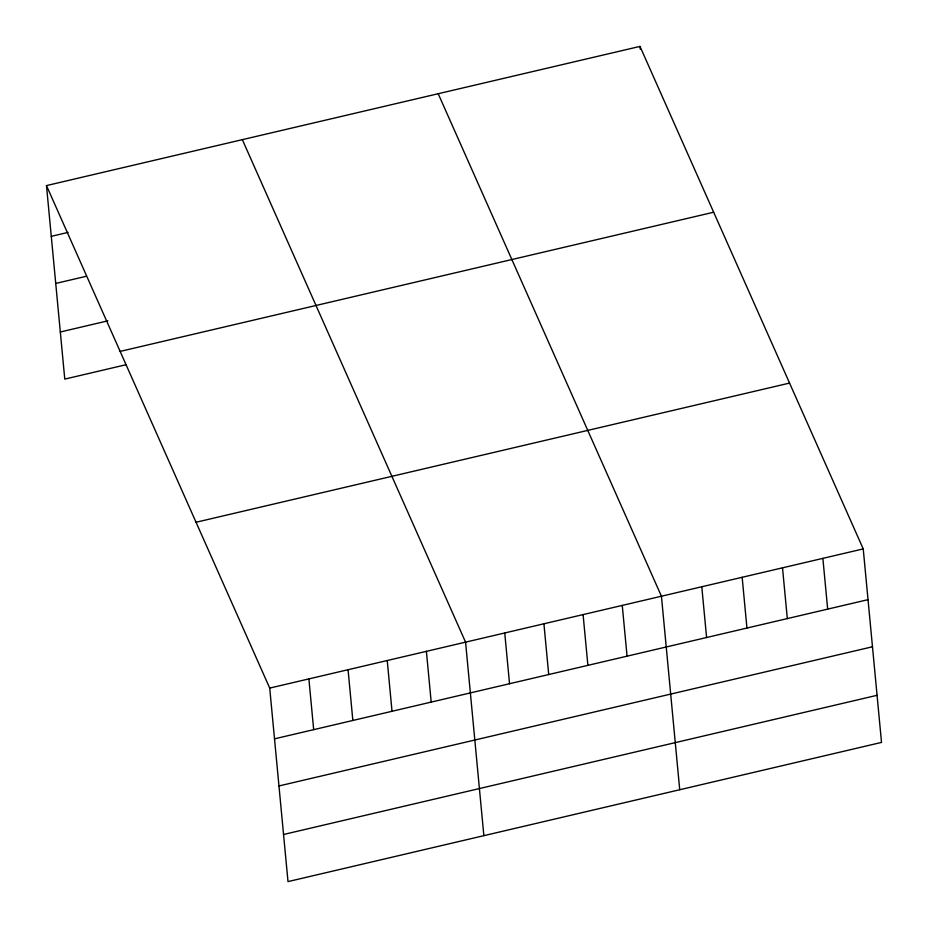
<?xml version="1.0" encoding="UTF-8"?>
<svg xmlns="http://www.w3.org/2000/svg" width="928" height="928" viewBox="0 0 928 928"><rect width="100%" height="100%" fill="white"/><g stroke="black" fill="none" stroke-linecap="round" stroke-linejoin="round"><path stroke-width="1.39" d="M46.481 185.588L639.995 46.4L863.226 548.9L881.519 742.412L288.005 881.6L269.712 688.089L46.481 185.588L64.774 379.1L126.324 364.658M51.272 236.338L68.057 232.406M55.726 283.446L86.501 276.231M60.32 331.992L107.88 320.833M120.141 351.41L713.667 212.222M196.04 522.255L789.566 383.078M269.712 688.089L863.226 548.9M274.502 738.839L868.028 599.662M278.957 785.958L872.482 646.77M283.55 834.492L877.064 695.304M438.202 93.728L661.432 596.228L679.725 789.74M242.336 139.652L465.566 642.153L483.859 835.664M822.869 558.366L827.672 609.128M782.513 567.832L787.315 618.593M742.156 577.297L746.947 628.047M701.788 586.763L706.591 637.513M639.995 46.4L640.262 49.219M622.259 605.416L627.061 656.166M583.086 614.603L587.888 665.353M543.912 623.778L548.715 674.54M504.739 632.966L509.542 683.727M426.393 651.34L431.195 702.102M387.231 660.527L392.022 711.289M348.058 669.714L352.849 720.476M308.885 678.902L313.676 729.652"/></g></svg>
